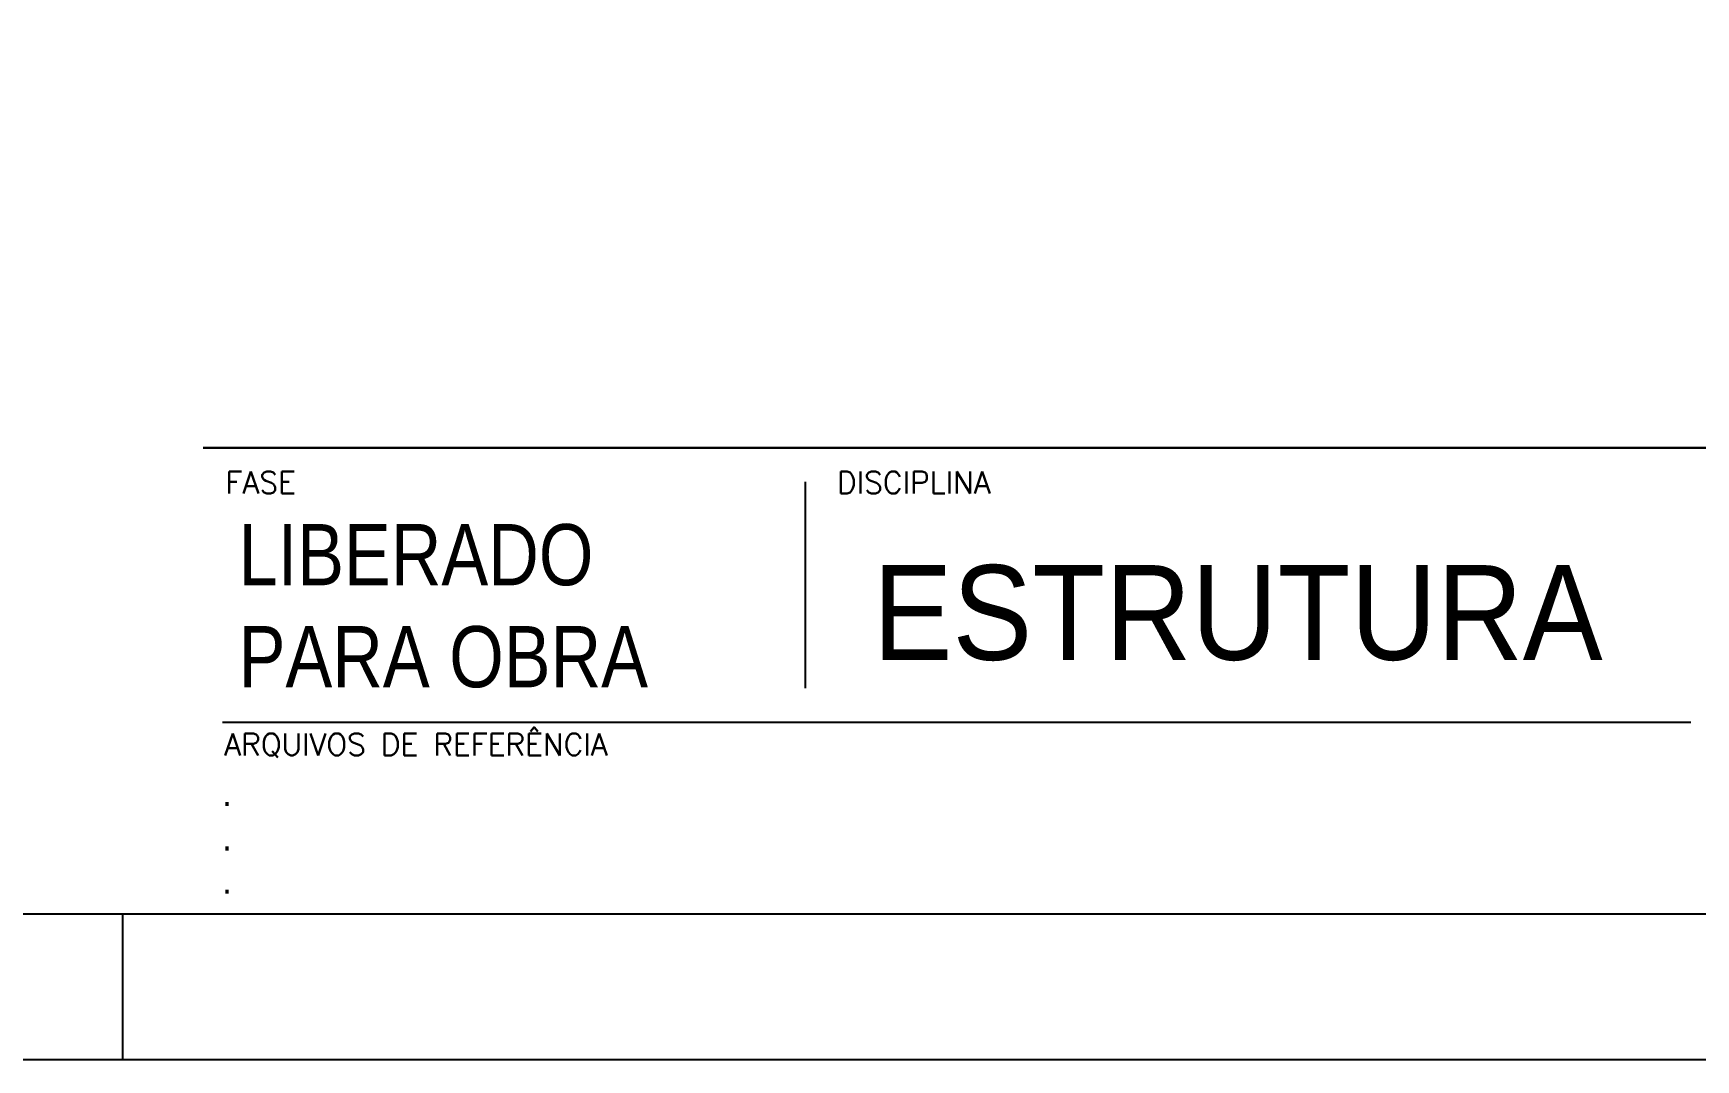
# Model space of a CAD drawing. Extents: x -4723 to 4922, y -2048 to 2452.
# Drawn here: x 3967 to 4537, y -2048 to -1696 of the extents above; entities that cross this region are included whole.
import ezdxf

# ---------------------------------------------------------------- set-up
doc = ezdxf.new("R2010")
doc.units = 0
doc.header["$LTSCALE"] = 50
doc.header["$MEASUREMENT"] = 0
doc.layers.add('CARIMBO', color=7, linetype='CONTINUOUS')
doc.layers.add('F-MARGEM', color=1, linetype='CONTINUOUS')
doc.styles.add('AR-REF', font='arial.ttf')
doc.styles.add('NFOLHA', font='ARIALN.TTF')
doc.styles.add('STYLE3', font='simplex.shx')

# ---------------------------------------------------------------- blocks, each defined once
blk = doc.blocks.new('A0-4L_900')
at = {"layer": 'F-MARGEM', "color": 2}
blk.add_line((174.4, 1), (174.4, 0), dxfattribs=at)
blk.add_lwpolyline([(0, 0), (0, 90), (192.9, 90), (192.9, 0)], close=True, dxfattribs=at)
at = {"layer": 'F-MARGEM', "color": 7}
blk.add_lwpolyline([(2.5, 89), (191.9, 89), (191.9, 1), (2.5, 1)], close=True, dxfattribs=at)

msp = doc.modelspace()

# ---------------------------------------------------------------- linework, layer by layer
at = {"layer": 'CARIMBO', "color": 94}
msp.add_line((4024.7979, -1838.15506), (4874.7979, -1838.15506), dxfattribs=at)
at = {"layer": 'CARIMBO', "color": 6}
msp.add_line((4874.7979, -1838.15506), (4024.7979, -1838.15506), dxfattribs=at)
at = {"layer": 'CARIMBO', "color": 1}
for p, q in [((4231.32521, -1920.59849), (4231.32521, -1849.83791)), ((4534.91993, -1932.47161), (4031.4347, -1932.47161))]:
    msp.add_line(p, q, dxfattribs=at)

# ---------------------------------------------------------------- block references
at = {"layer": 'F-MARGEM', "linetype": 'Continuous', "xscale": 50, "yscale": 50, "zscale": 50}
msp.add_blockref('A0-4L_900', (-4722.80491, -2048.15543), dxfattribs=at)

# ---------------------------------------------------------------- texts
at = {"layer": 'CARIMBO', "color": 2, "style": 'STYLE3'}
for s, p in [('FASE', (4032.52397, -1853.82904)), ('DISCIPLINA', (4242.1526, -1853.82904)), ('ARQUIVOS DE REFERÊNCIA', (4032.09052, -1943.70411))]:
    msp.add_text(s, height=7.5, dxfattribs=at).set_placement(p)
at = {"layer": 'CARIMBO', "color": 5, "style": 'NFOLHA', "width": 1.1}
msp.add_text('ESTRUTURA', height=32.5, dxfattribs=at).set_placement((4254.47756, -1910.93639))
at = {"layer": 'CARIMBO', "color": 5, "insert": (4037.01541, -1864.34857), "char_height": 21, "attachment_point": 1, "style": 'NFOLHA'}
msp.add_mtext_dynamic_manual_height_columns('LIBERADO PARA OBRA', width=189.0180261, gutter_width=1, heights=[0], dxfattribs=at)
at = {"layer": 'CARIMBO', "color": 3, "char_height": 9, "width": 676.5286307, "attachment_point": 1, "style": 'AR-REF'}
for insert in [(4031.26577, -1952.08559), (4031.26577, -1967.36987), (4031.26577, -1982.19099)]:
    msp.add_mtext('.', dxfattribs=dict(at, insert=insert))

doc.saveas('drawing.dxf')
